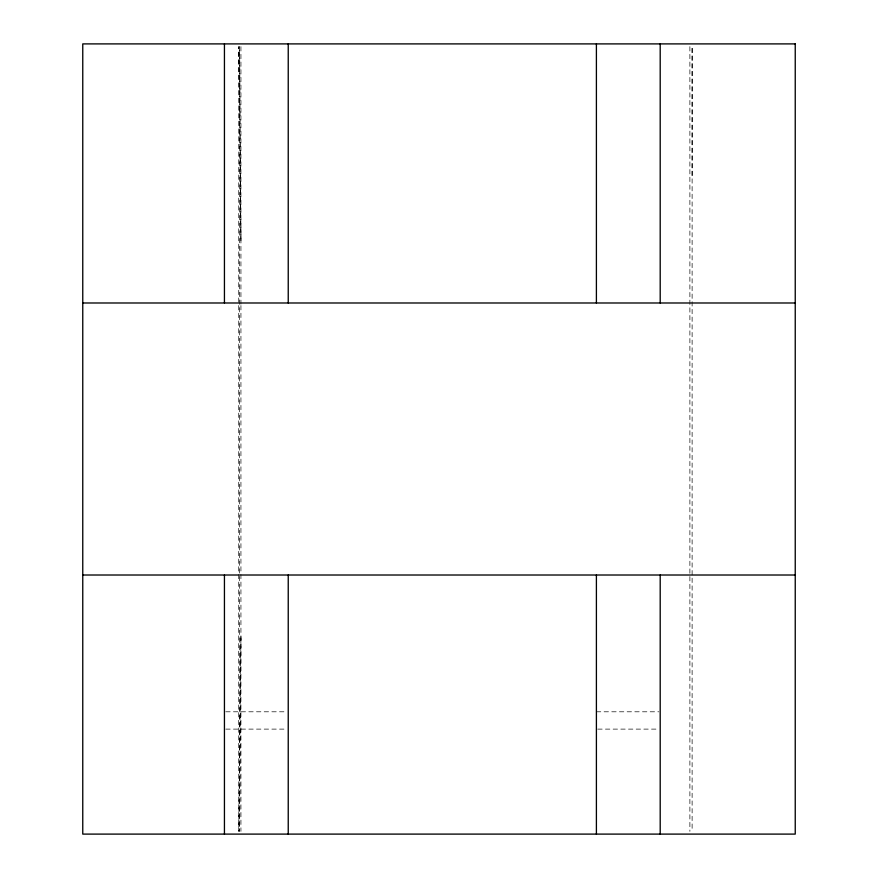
<?xml version="1.0" encoding="UTF-8"?>
<svg xmlns="http://www.w3.org/2000/svg" width="878" height="878" viewBox="0 0 878 878"><rect width="100%" height="100%" fill="white"/><g stroke="black" fill="none" stroke-linecap="round" stroke-linejoin="round"><path stroke-width="0.66" stroke-dasharray="4.39 3.29" d="M692.116 175.6L692.116 46.644L692.116 831.356M225.767 711.795L286.897 711.795M596.403 711.795L658.873 711.795M225.789 729.113L286.876 729.113M597.764 729.113L658.84 729.113M689.889 46.644L689.889 831.356M240.934 46.644L240.934 304.183M240.934 305.522L240.934 831.356M240.934 636.55L239.65 831.378L239.639 46.644L240.934 241.45L238.75 46.622L238.717 831.356L240.934 636.55"/><path stroke-width="1.32" d="M82.762 302.987L795.238 302.987M82.762 575.013L795.238 575.013M660.201 43.9L660.201 302.987M660.201 575.013L660.201 834.1M596.403 43.9L596.403 302.987M596.403 575.013L596.403 834.1M288.236 43.9L288.236 302.987M288.236 575.013L288.236 834.1M224.439 43.9L224.439 302.987M224.439 575.013L224.439 834.1M795.238 43.9L82.762 43.9L82.762 834.1L795.238 834.1L795.238 43.9"/></g></svg>
